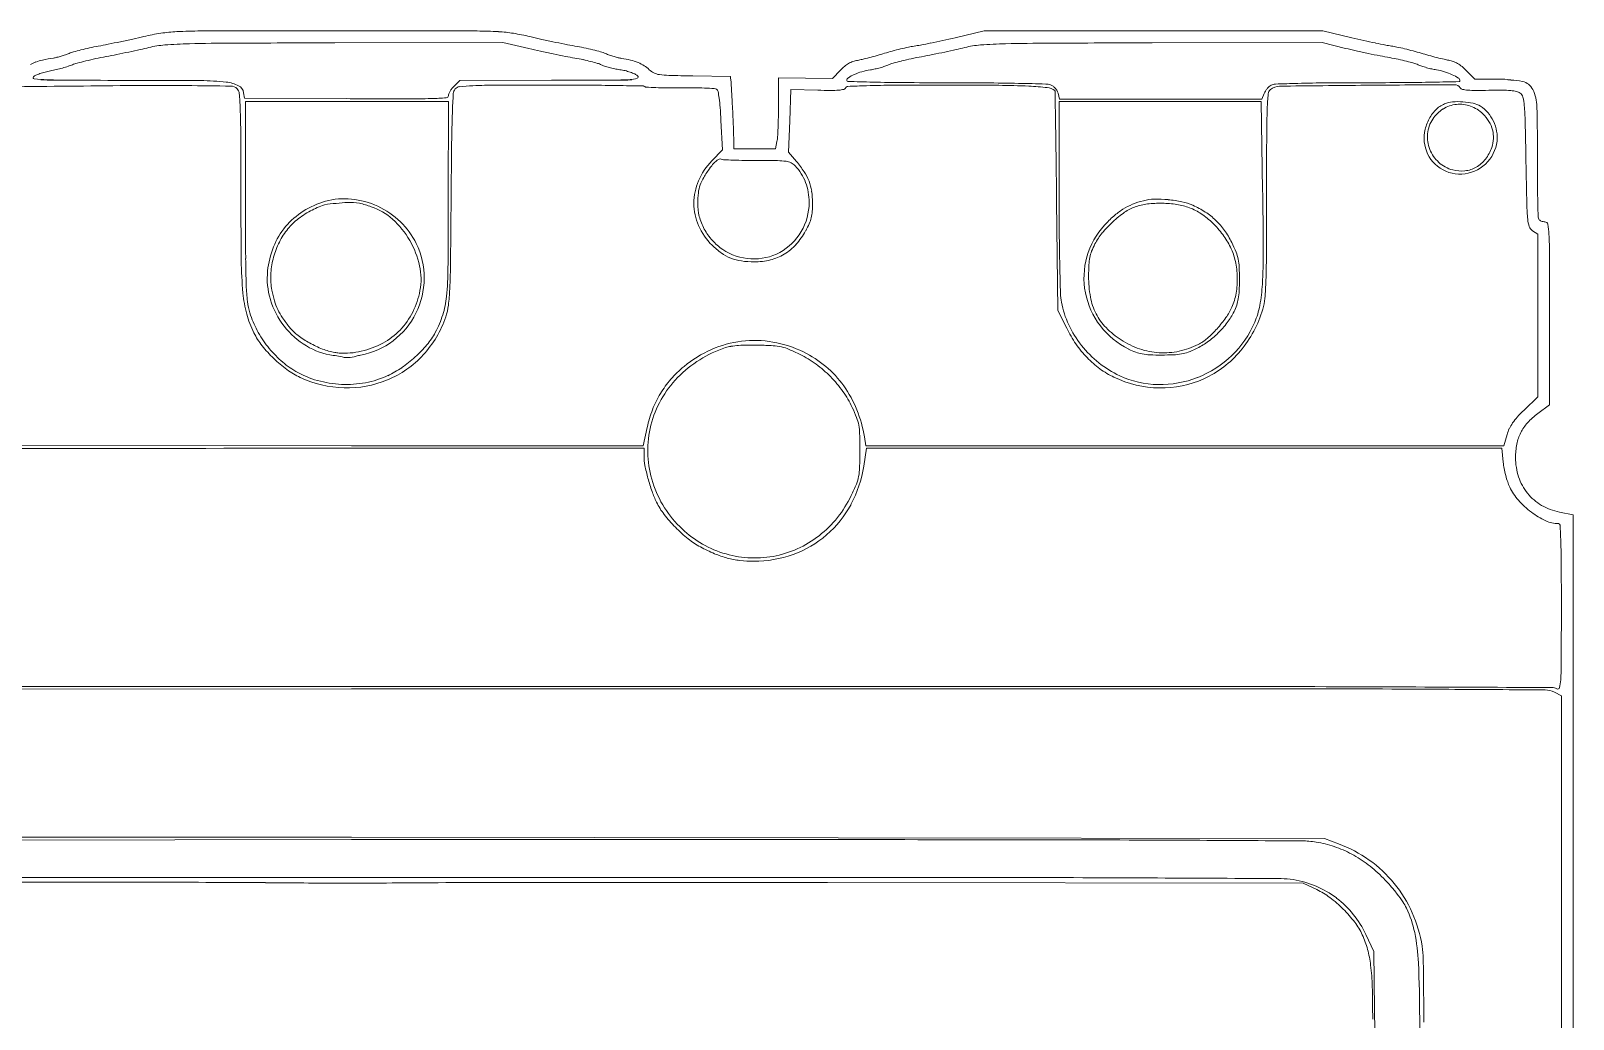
# Model space of a CAD drawing. Header units: millimetres. Extents: x 37984 to 70752, y 14140 to 37584.
# Drawn here: x 45284.1 to 45350.2, y 20662.9 to 20705.3 of the extents above; entities that cross this region are included whole.
import ezdxf

# ---------------------------------------------------------------- set-up
doc = ezdxf.new("R2010")
doc.units = ezdxf.units.MM
doc.set_wipeout_variables(frame=1)
doc.layers.add('000-PI-Oprema', color=30, linetype='Continuous', lineweight=5)

# ---------------------------------------------------------------- blocks, each defined once
blk = doc.blocks.new('C10F3TM')
at = {"layer": '000-PI-Oprema'}
for p, q in [((44785.771, 8800.296), (44781.683, 8800.296)), ((44789.077, 8800.295), (44785.771, 8800.296)), ((44812.864, 8800.296), (44811.616, 8800.002)), ((44820.117, 8800.296), (44812.864, 8800.296)), ((44827.369, 8800.296), (44820.117, 8800.296)), ((44828.618, 8800.001), (44827.369, 8800.296)), ((44785.04, 8799.78), (44792.246, 8799.79)), ((44792.246, 8799.79), (44793.362, 8799.533)), ((44820.066, 8799.78), (44827.34, 8799.79)), ((44827.34, 8799.79), (44828.351, 8799.545)), ((44836.358, 8791.733), (44836.585, 8791.582)), ((44836.585, 8791.582), (44836.585, 8788.098)), ((44836.585, 8788.098), (44836.585, 8784.613)), ((44837.09, 8784.274), (44837.09, 8788.193)), ((44836.587, 8783.899), (44837.09, 8784.274)), ((44838.1, 8779.558), (44837.51, 8779.674)), ((44838.1, 8719.722), (44838.1, 8779.558)), ((44837.297, 8771.953), (44837.595, 8771.799)), ((44837.595, 8771.799), (44837.595, 8756.245))]:
    blk.add_line(p, q, dxfattribs=at)
for centre, radius, start, end in [((44762.698, 8862.188), 63.731, 281.91424, 282.40858), ((44768.578, 8835.464), 36.368, 282.40865, 283.16105), ((44778.991, 8790.931), 9.366, 98.59116, 103.16115), ((44778.636, 8793.284), 6.987, 92.89832, 98.59121), ((44779.405, 8778.077), 22.213, 90.27453, 92.89833), ((44781.683, 8302.859), 497.437, 89.99999, 90.27455), ((44789.064, 8450.731), 349.565, 89.65995, 89.99777), ((44791.031, 8782.209), 18.081, 86.74589, 89.66003), ((44791.703, 8794.035), 6.235, 80.81399, 86.74598), ((44791.231, 8791.111), 9.197, 76.38107, 80.81407), ((44799.16, 8823.842), 24.48, 256.38118, 257.47437), ((44803.585, 8843.759), 44.883, 257.47443, 258.16886), ((44802.417, 8839.169), 40.233, 281.71509, 282.46497), ((44802.31, 8839.654), 40.729, 282.46492, 283.20793), ((44838.97, 8843.947), 45.149, 256.74483, 257.41061), ((44838.319, 8841.031), 42.16, 257.41058, 258.11142), ((44772.051, 8803.472), 4.447, 286.55709, 289.0198), ((44772.646, 8801.748), 2.623, 289.01972, 292.67649), ((44774.307, 8797.772), 1.686, 105.75911, 112.67651), ((44776.798, 8788.943), 10.859, 104.01233, 105.75913), ((44777.131, 8787.611), 12.233, 102.23625, 104.01238), ((44777.129, 8787.619), 12.224, 100.45926, 102.23631), ((44770.253, 8824.869), 25.655, 280.45923, 281.41698), ((44769.269, 8831.382), 32.74, 280.50847, 281.34316), ((44763.123, 8860.175), 61.674, 281.41692, 281.91425), ((44766.137, 8846.998), 48.667, 281.34321, 281.96337), ((44766.807, 8843.837), 45.436, 281.96339, 282.59021), ((44773.393, 8814.347), 15.22, 282.59021, 284.007), ((44778.056, 8795.656), 4.044, 94.25734, 104.00709), ((44779.357, 8778.183), 21.566, 91.43519, 94.25743), ((44780.979, 8713.409), 86.361, 90.20889, 91.43524), ((44787.955, 6799.852), 1999.93, 90.083513, 90.208876), ((44801.678, 8835.646), 37.058, 257.03109, 257.80664), ((44806.151, 8856.345), 58.234, 257.80668, 258.35946), ((44803.378, 8842.77), 43.872, 258.16886, 258.86626), ((44805.502, 8853.197), 55.02, 258.35942, 258.91748), ((44798.624, 8818.614), 19.253, 258.86625, 260.157), ((44793.454, 8788.815), 10.991, 78.12943, 80.15696), ((44793.337, 8788.259), 11.559, 76.17704, 78.1294), ((44793.651, 8789.536), 10.244, 74.23522, 76.17704), ((44795.939, 8797.641), 1.822, 67.26399, 74.23519), ((44797.791, 8802.06), 2.969, 247.26406, 250.78747), ((44798.274, 8803.446), 4.437, 250.7875, 253.39458), ((44803.956, 8814.471), 15.835, 284.59778, 285.84888), ((44804.528, 8812.455), 13.739, 285.8489, 287.24048), ((44811.468, 8790.09), 9.678, 105.22142, 107.24047), ((44812.376, 8786.754), 13.135, 103.61548, 105.22134), ((44812.117, 8787.824), 12.034, 101.99011, 103.61545), ((44810.353, 8796.128), 3.545, 97.95169, 101.99017), ((44809.139, 8804.821), 5.232, 277.95178, 280.98416), ((44803.285, 8834.983), 35.957, 280.98423, 281.71509), ((44804.097, 8832.019), 33.39, 280.50487, 281.33199), ((44801.004, 8847.455), 49.133, 281.33195, 281.95121), ((44801.698, 8844.175), 45.78, 281.95112, 282.57701), ((44808.376, 8814.243), 15.112, 282.57695, 284.00703), ((44813.012, 8795.659), 4.041, 94.22325, 104.00708), ((44814.326, 8777.871), 21.878, 91.42209, 94.22326), ((44815.961, 8712.01), 87.759, 90.20553, 91.42202), ((44822.984, 6753.348), 2046.434, 90.081702, 90.205461), ((44834.354, 8824.332), 25.504, 256.38514, 257.42563), ((44838.583, 8843.293), 44.93, 257.42572, 258.10662), ((44838.293, 8841.916), 43.523, 258.10661, 258.79164), ((44837.462, 8836.964), 38.005, 258.1114, 258.78199), ((44833.379, 8817.116), 18.24, 258.79162, 260.10345), ((44830.974, 8804.249), 4.652, 258.78197, 261.9312), ((44829.862, 8796.405), 3.27, 77.8496, 81.93115), ((44827.636, 8786.066), 13.846, 76.45228, 77.84959), ((44827.269, 8784.542), 15.414, 75.06551, 76.45228), ((44827.942, 8787.066), 12.802, 73.47151, 75.06545), ((44836.587, 8816.198), 17.586, 253.4714, 254.61455), ((44836.93, 8817.446), 18.881, 254.61458, 255.69838), ((44772.623, 8797.918), 1.114, 110.59246, 123.25179), ((44772.896, 8797.191), 1.89, 101.54495, 110.59253), ((44774.944, 8787.168), 12.12, 99.25295, 101.54494), ((44773.441, 8795.447), 3.188, 100.47345, 104.75226), ((44771.899, 8803.787), 5.293, 280.47351, 283.21372), ((44772.712, 8800.866), 1.758, 279.25293, 284.07492), ((44771.423, 8805.818), 7.379, 283.2137, 285.34985), ((44772.1, 8803.309), 4.277, 284.07492, 286.5571), ((44771.577, 8805.253), 6.794, 285.34981, 287.51393), ((44772.985, 8800.792), 2.115, 287.51387, 292.67649), ((44774.451, 8797.285), 1.686, 105.2792, 112.6765), ((44777.63, 8785.648), 13.749, 103.70215, 105.27914), ((44778.003, 8784.115), 15.327, 102.05918, 103.70217), ((44778.26, 8782.916), 16.553, 100.50838, 102.05924), ((44798.757, 8818.761), 19.93, 258.91738, 260.10798), ((44793.692, 8789.716), 9.553, 77.9839, 80.10791), ((44793.882, 8790.608), 8.642, 75.69393, 77.98385), ((44794.108, 8791.493), 7.728, 73.49862, 75.69389), ((44796.045, 8798.031), 0.909, 62.88806, 73.49853), ((44796.89, 8799.683), 0.947, 242.88808, 252.03153), ((44797.755, 8802.348), 3.748, 252.03157, 255.31966), ((44797.868, 8802.782), 4.197, 255.31972, 258.55718), ((44798.191, 8803.167), 4.146, 253.39464, 256.03494), ((44797.725, 8802.075), 3.476, 258.55722, 262.28639), ((44797.54, 8800.551), 1.45, 256.03504, 261.81496), ((44796.968, 8796.482), 2.169, 76.37063, 82.28637), ((44796.783, 8795.288), 3.867, 76.08088, 81.81499), ((44796.899, 8796.198), 2.461, 70.98955, 76.37069), ((44797.154, 8796.786), 2.324, 67.68458, 76.08084), ((44797.354, 8797.272), 1.799, 58.08944, 67.68454), ((44797.677, 8797.79), 1.188, 44.99996, 58.08948), ((44808.097, 8797.295), 1.914, 129.52231, 136.67669), ((44807.696, 8797.781), 1.284, 119.87161, 129.5223), ((44807.624, 8797.905), 1.14, 109.57815, 119.87163), ((44807.631, 8797.887), 1.16, 99.41829, 109.57819), ((44806.942, 8802.038), 3.048, 279.41837, 283.34229), ((44808.454, 8795.624), 3.036, 98.73157, 105.77834), ((44804.378, 8812.848), 14.158, 283.34235, 284.5978), ((44807.552, 8801.495), 2.905, 278.73155, 282.70037), ((44807.191, 8803.095), 4.545, 282.70043, 285.53848), ((44807.259, 8802.851), 4.292, 285.53853, 288.40935), ((44808.106, 8800.306), 1.609, 288.40937, 294.38031), ((44809.308, 8797.653), 1.303, 105.50018, 114.38024), ((44812.409, 8786.471), 12.907, 103.85212, 105.50015), ((44812.715, 8785.233), 14.183, 102.09363, 103.85211), ((44813.145, 8783.224), 16.237, 100.50481, 102.09371), ((44828.487, 8789.075), 10.224, 78.03607, 80.10347), ((44828.517, 8789.215), 10.081, 75.94663, 78.03604), ((44828.795, 8790.329), 8.932, 73.89369, 75.94665), ((44830.899, 8797.615), 1.349, 65.60017, 73.89367), ((44832.138, 8800.346), 1.651, 245.60017, 251.51614), ((44832.978, 8802.859), 4.299, 251.51613, 254.41079), ((44833.041, 8803.085), 4.535, 254.41075, 257.27402), ((44832.67, 8801.441), 2.849, 257.27407, 261.33041), ((44831.883, 8796.282), 2.369, 72.83298, 81.3304), ((44836.418, 8815.437), 16.808, 255.69842, 256.77558), ((44833.275, 8802.06), 3.065, 256.77564, 260.57263), ((44832.613, 8798.076), 0.973, 69.08871, 80.57262), ((44832.487, 8797.745), 1.327, 59.9903, 69.08867), ((44832.367, 8797.537), 1.567, 51.63417, 59.99037), ((44832.016, 8797.095), 2.131, 45.00005, 51.63419), ((44834.746, 8797), 1.803, 1.34072, 25.73139), ((44755.318, 8795.141), 81.253, 359.76539, 1.34077), ((44927.875, 8794.434), 91.305, 179.76543, 180.36543), ((44887, 8794.174), 50.43, 180.36545, 181.3012), ((44978.917, 8796.261), 142.371, 181.30117, 181.5881), ((44836.787, 8792.321), 0.186, 181.58803, 211.71744), ((44836.751, 8792.299), 0.144, 211.7175, 235.36105), ((44836.876, 8792.479), 0.363, 235.36113, 247.19707), ((44836.901, 8792.539), 0.428, 247.19697, 258.22933), ((44836.894, 8792.505), 0.393, 258.22941, 269.99997), ((44836.894, 8791.989), 0.123, 10.11161, 90.00003), ((44833.653, 8791.411), 3.414, 2.86479, 10.11167), ((44818.804, 8790.668), 18.283, 0.17002, 2.86486), ((43984.934, 8788.193), 852.156, 359.999994, 0.170048), ((44838.393, 8782.447), 3.47, 233.09169, 244.97974), ((44837.98, 8782.064), 2.436, 239.61488, 258.86987), ((44837.475, 8780.478), 1.298, 244.9797, 269.74441), ((44837.469, 8779.11), 0.0702, 3.12373, 89.74436), ((44802.566, 8777.205), 35.025, 2.0143, 3.12376), ((44802.894, 8777.217), 34.697, 0.33168, 2.01432), ((44521.733, 8775.589), 315.863, 0.00003, 0.33166), ((44058.823, 8775.589), 778.772, 359.827659, 0.000004), ((44823.282, 8773.29), 14.31, 356.79099, 359.82772), ((44837.189, 8771.709), 0.448, 61.84499, 89.75161), ((44837.438, 8772.175), 0.0806, 241.84503, 344.99972), ((44835.921, 8772.581), 1.651, 344.99969, 356.79106), ((44836.89, 8771.166), 0.886, 62.65558, 89.52159)]:
    blk.add_arc(centre, radius, start, end, dxfattribs=at)
at = {"ltscale": 0.25}
blk.add_wipeout([(44735.199, 8798.188), (44835.975, 8798.188), (44835.975, 8641.371), (44735.199, 8641.371)], dxfattribs=at).dxf.layer = '000-PI-Oprema'
at = {"layer": '000-PI-Oprema'}
for p, q in [((44806.704, 8798.608), (44806.368, 8798.251)), ((44833.894, 8798.231), (44833.523, 8798.602)), ((44790.404, 8798.174), (44790.156, 8797.926)), ((44794.324, 8798.177), (44790.404, 8798.174)), ((44802.004, 8798.337), (44800.381, 8798.363)), ((44802.068, 8797.28), (44802.004, 8798.337)), ((44805.21, 8798.268), (44804.052, 8798.286)), ((44804.052, 8798.286), (44804.052, 8797.08)), ((44806.368, 8798.251), (44805.21, 8798.268)), ((44834.923, 8798.226), (44833.894, 8798.231)), ((44781.169, 8797.416), (44781.136, 8797.645)), ((44785.538, 8797.39), (44781.169, 8797.416)), ((44781.219, 8793.03), (44781.219, 8797.265)), ((44781.219, 8797.265), (44785.564, 8797.265)), ((44785.564, 8797.265), (44789.908, 8797.265)), ((44789.908, 8797.265), (44789.907, 8793.097)), ((44804.536, 8796.437), (44804.585, 8797.781)), ((44804.585, 8797.781), (44805.732, 8797.75)), ((44816.097, 8797.366), (44816.033, 8797.622)), ((44816.075, 8793.237), (44816.075, 8797.265)), ((44816.075, 8797.265), (44820.403, 8797.265)), ((44820.433, 8797.366), (44816.097, 8797.366)), ((44820.403, 8797.265), (44824.731, 8797.265)), ((44824.769, 8797.366), (44820.433, 8797.366)), ((44824.731, 8797.265), (44824.796, 8793.451)), ((44824.863, 8797.612), (44824.769, 8797.366)), ((44801.59, 8796.45), (44801.651, 8795.193)), ((44804.486, 8795.092), (44804.536, 8796.437)), ((44802.133, 8795.244), (44802.133, 8795.733)), ((44803.989, 8795.56), (44803.926, 8795.244)), ((44801.651, 8795.193), (44801.199, 8794.726)), ((44803.03, 8795.244), (44802.133, 8795.244)), ((44803.926, 8795.244), (44803.03, 8795.244)), ((44804.819, 8794.703), (44804.486, 8795.092)), ((44815.969, 8793.016), (44816.025, 8788.312)), ((44816.025, 8788.312), (44816.401, 8787.551)), ((44836.585, 8784.613), (44835.996, 8784.043)), ((44798.428, 8783.299), (44798.259, 8782.514)), ((44807.8, 8782.514), (44807.736, 8782.893)), ((44835.267, 8782.994), (44835.126, 8782.514)), ((44785.766, 8782.514), (44760.743, 8782.539)), ((44792.012, 8782.514), (44785.766, 8782.514)), ((44785.778, 8782.413), (44792.036, 8782.413)), ((44798.259, 8782.514), (44792.012, 8782.514)), ((44792.036, 8782.413), (44798.294, 8782.413)), ((44798.294, 8782.413), (44798.294, 8782.08)), ((44807.706, 8781.638), (44807.827, 8782.414)), ((44821.463, 8782.514), (44807.8, 8782.514)), ((44807.827, 8782.414), (44821.434, 8782.412)), ((44821.434, 8782.412), (44835.041, 8782.41)), ((44835.126, 8782.514), (44821.463, 8782.514)), ((44835.041, 8782.41), (44835.104, 8781.808)), ((44785.766, 8772.208), (44759.73, 8772.208)), ((44811.485, 8772.208), (44785.766, 8772.208)), ((44759.952, 8772.078), (44785.766, 8772.107)), ((44785.766, 8772.107), (44811.382, 8772.107)), ((44785.766, 8765.744), (44764.549, 8765.742)), ((44764.902, 8765.608), (44785.766, 8765.641)), ((44806.604, 8765.718), (44785.766, 8765.744)), ((44785.766, 8765.641), (44806.098, 8765.641)), ((44827.442, 8765.692), (44806.604, 8765.718)), ((44828.044, 8765.465), (44827.442, 8765.692)), ((44785.766, 8764.025), (44765.104, 8764.024)), ((44805.644, 8764.024), (44785.766, 8764.025)), ((44806.149, 8763.799), (44826.532, 8763.772)), ((44826.532, 8763.772), (44827.115, 8763.499)), ((44829.563, 8760.842), (44829.22, 8761.574)), ((44829.596, 8758.344), (44829.563, 8760.842)), ((44829.629, 8755.845), (44829.596, 8758.344))]:
    blk.add_line(p, q, dxfattribs=at)
for centre, radius, start, end in [((44799.02, 8799.134), 0.712, 224.99999, 244.41132), ((44789.967, 7296.85), 1501.164, 90.538764, 90.731278), ((44772.169, 8798.288), 0.0516, 135.00001, 264.35145), ((44772.357, 8798.1), 0.317, 114.17168, 135.00006), ((44773.052, 8807.217), 9.024, 264.35138, 267.90274), ((44773.206, 8796.209), 2.39, 109.47338, 114.17166), ((44773.341, 8795.826), 2.796, 104.75215, 109.47335), ((44773.881, 8829.836), 31.658, 267.90273, 269.80422), ((44776.252, 9523.997), 725.823, 269.804242, 269.999964), ((44777.423, 8630.826), 167.129, 89.57141, 90.53879), ((44776.252, 8378.404), 419.769, 89.58423, 89.99997), ((44777.075, 8584.256), 213.7, 89.05641, 89.57138), ((44779.218, 8787.235), 10.929, 83.81504, 89.58419), ((44780.229, 8796.564), 1.544, 63.48563, 83.81501), ((44780.588, 8797.548), 0.378, 44.99995, 89.05641), ((44780.74, 8797.588), 0.4, 8.08023, 63.48562), ((44791.034, 8797.047), 1.242, 135.00005, 141.58313), ((44790.412, 8797.627), 0.278, 95.78909, 140.28901), ((44791.349, 8788.381), 9.571, 92.33165, 95.78907), ((44792.079, 8770.449), 27.519, 90.22848, 92.33163), ((44794.298, 8214.025), 583.947, 89.99997, 90.228465), ((44794.298, 8555.818), 242.154, 89.63945, 89.99995), ((44793.477, 9786.116), 987.94, 270.049104, 270.197844), ((44795.026, 8671.514), 126.456, 89.0531, 89.63935), ((44796.831, 8814.779), 16.596, 270.19785, 272.9839), ((44784.413, 8029.395), 768.662, 88.967588, 89.053073), ((44797.636, 8799.326), 1.122, 272.9839, 288.71936), ((44797.001, 8796.496), 2.146, 65.44627, 70.98959), ((44797.665, 8797.949), 0.548, 50.16181, 65.44625), ((44797.977, 8798.322), 0.0622, 288.71927, 50.16176), ((44798.261, 8797.839), 0.093, 44.9999, 88.96759), ((44798.391, 8797.969), 0.0905, 225.00002, 267.56874), ((44799.068, 8799.233), 0.822, 244.41136, 261.84302), ((44799.451, 8801.904), 3.52, 261.84306, 268.48316), ((44801.964, 8896.797), 98.447, 268.4831, 269.07875), ((44807.029, 8797.807), 0.109, 92.57503, 159.09667), ((44807.123, 8798.171), 0.14, 122.6409, 179.99995), ((44807.028, 8798.171), 0.0459, 180, 268.4675), ((44809.474, 8743.441), 54.529, 91.73113, 92.57498), ((44815.15, 9101.774), 303.757, 268.46756, 268.66901), ((44808.08, 8796.677), 1.914, 114.13386, 122.6409), ((44808.286, 8796.217), 2.419, 105.77835, 114.13387), ((44809.255, 8750.705), 47.262, 90.29419, 91.73114), ((44809.955, 8878.156), 80.079, 268.66907, 269.61559), ((44811.106, 8390.182), 407.79, 89.99997, 90.29424), ((44811.219, 9066.661), 268.589, 269.61565, 269.99999), ((44811.107, 8482.374), 315.597, 89.5664, 90.00002), ((44811.219, 8577.606), 220.467, 89.55493, 90), ((44812.147, 8697.017), 101.052, 88.75739, 89.55494), ((44813.263, 8767.346), 30.617, 87.16329, 89.56641), ((44810.006, 8598.309), 199.784, 88.42331, 88.75745), ((44814.129, 8784.825), 13.118, 83.68887, 87.16325), ((44815.485, 8797.379), 0.638, 69.1832, 88.4234), ((44815.551, 8797.551), 0.454, 54.08635, 69.18323), ((44815.451, 8797.413), 0.624, 42.19905, 54.08642), ((44825.664, 8797.255), 0.879, 132.21041, 140.26357), ((44825.354, 8797.597), 0.418, 118.15503, 132.21037), ((44825.527, 8797.308), 0.616, 90.72074, 129.71018), ((44825.359, 8797.588), 0.428, 92.03045, 118.15496), ((44828.908, 8697.485), 100.594, 91.48038, 92.03042), ((44836.253, 7944.691), 853.301, 90.470728, 90.720767), ((44828.066, 8730.052), 68.016, 90.41861, 91.48041), ((44829.304, 8560.675), 237.398, 89.99997, 90.41869), ((44838.759, 7639.931), 1158.072, 90.284261, 90.470816), ((44829.304, 8999.223), 201.15, 270.00005, 270.43115), ((44830.054, 8899.589), 101.514, 270.43115, 271.15032), ((44817.833, 9508.226), 710.273, 271.15023, 271.241215), ((44831.811, 8796.047), 2.615, 64.94281, 72.83299), ((44831.896, 8796.23), 2.413, 57.69914, 64.94281), ((44833.015, 8797.695), 0.293, 31.71748, 90.28432), ((44833.111, 8798.152), 0.14, 0.00003, 57.69906), ((44833.218, 8798.152), 0.0324, 271.24119, 0.00004), ((44834.895, 8792.937), 5.289, 78.70051, 89.69377), ((44835.809, 8797.512), 0.623, 25.73133, 78.70055), ((44780.623, 8797.584), 0.329, 4.98181, 45.00004), ((44768.078, 8796.49), 12.921, 2.14171, 4.98183), ((44789.985, 9535.413), 738.037, 269.654766, 269.85278), ((44788.175, 8831.094), 33.715, 269.85285, 271.71561), ((44788.715, 8813.072), 15.685, 271.7156, 274.03669), ((44789.813, 8797.521), 0.0952, 274.03663, 0.00003), ((44790.096, 8797.521), 0.188, 155.82598, 180), ((44790.79, 8797.209), 0.949, 148.53282, 155.82594), ((44790.966, 8797.101), 1.156, 141.58305, 148.53296), ((44826.429, 8795.451), 36.373, 176.60121, 177.90434), ((44790.46, 8797.587), 0.341, 140.28904, 176.6012), ((44800.094, 8838.084), 40.241, 267.5686, 268.15279), ((44799.365, 8815.486), 17.632, 268.15275, 269.71277), ((44799.436, 8829.694), 31.84, 269.71273, 270.71494), ((44800.149, 8772.611), 25.248, 89.4414, 90.71496), ((44800.247, 8782.696), 15.162, 87.57546, 89.44142), ((44799.905, 8774.617), 23.248, 86.55327, 87.57542), ((44801.29, 8797.622), 0.201, 56.49769, 86.55322), ((44801.323, 8797.671), 0.143, 11.72668, 56.49771), ((44797.081, 8796.79), 4.475, 8.00668, 11.72669), ((44795.412, 8796.556), 6.16, 4.23791, 8.00672), ((44757.772, 8794.57), 44.379, 2.93151, 3.50126), ((44806.417, 8822.961), 25.22, 268.44512, 269.70928), ((44806.309, 8801.843), 4.102, 269.70927, 274.55004), ((44806.481, 8799.686), 1.937, 274.55007, 281.14711), ((44806.837, 8797.88), 0.0974, 281.1471, 339.0967), ((44815.499, 8797.212), 0.655, 52.96966, 83.68879), ((44815.881, 8797.717), 0.0214, 0.92513, 52.9697), ((29861.664, 8556.222), 14956.188, 0.9199162, 0.9251875), ((44815.459, 8797.42), 0.614, 30.21551, 42.1991), ((44815.632, 8797.521), 0.413, 14.08932, 30.21548), ((44825.419, 8797.401), 0.595, 148.18584, 159.18322), ((44825.697, 8797.228), 0.922, 140.26363, 148.18585), ((44837.086, 8796.512), 12.101, 174.87538, 177.87659), ((44825.312, 8797.567), 0.28, 129.71017, 174.87542), ((44833.028, 8796.125), 1.13, 94.8643, 112.60468), ((44833.184, 8794.302), 2.959, 86.21946, 94.86427), ((44833.38, 8797.921), 0.136, 211.7175, 258.63131), ((44833.748, 8799.751), 2.003, 258.6313, 265.22698), ((44833.185, 8794.322), 2.939, 77.57383, 86.21956), ((44833.93, 8801.934), 4.194, 265.22696, 270.03681), ((44833.918, 8821.766), 24.025, 270.03673, 271.35864), ((44835.033, 8774.718), 23.035, 89.93543, 91.35863), ((44835.055, 8793.507), 4.247, 84.95792, 89.93545), ((44835.262, 8795.857), 1.888, 77.32705, 84.95786), ((44835.585, 8797.293), 0.415, 53.8556, 77.32703), ((44835.647, 8797.379), 0.31, 13.98826, 53.85555), ((44833.731, 8796.901), 2.285, 4.84824, 13.98825), ((44747.796, 8795.732), 33.218, 0.2489, 2.14168), ((44841.6, 8794.896), 51.554, 177.90433, 179.32822), ((44779.433, 8795.372), 22.183, 2.78537, 4.23791), ((44754.096, 8794.381), 48.059, 2.39477, 2.93151), ((44783.533, 8796.988), 20.519, 357.62239, 358.90558), ((44778.687, 8797.08), 25.365, 358.90548, 0.00005), ((44857.966, 8795.737), 32.995, 177.87651, 179.79633), ((44833.451, 8795.71), 1.724, 136.42029, 154.02717), ((44833.279, 8795.734), 1.427, 121.79811, 146.76622), ((44833.037, 8796.104), 1.152, 112.60471, 136.42035), ((44833.246, 8795.787), 1.364, 95.97029, 121.79819), ((44833.245, 8795.791), 1.36, 70.10349, 95.97031), ((44833.226, 8795.738), 1.416, 44.99997, 70.10351), ((44833.596, 8796.19), 1.027, 58.62798, 77.5739), ((44833.47, 8795.983), 1.269, 39.98418, 58.62801), ((44832.893, 8795.405), 1.887, 32.04803, 45.00003), ((44833.105, 8795.676), 1.746, 25.30741, 39.98414), ((44825.019, 8796.162), 11.028, 1.33335, 4.84829), ((44759.284, 8794.598), 42.867, 1.86146, 2.39476), ((44794.207, 8795.733), 7.926, 0.00002, 1.8614), ((44784.522, 8796.947), 19.529, 356.48383, 357.6224), ((44246.408, 8787.197), 569.59, 0.76689, 0.91999), ((44833.326, 8795.689), 1.609, 170.94694, 189.82707), ((44833.576, 8795.649), 1.863, 154.02711, 170.94692), ((44833.257, 8795.748), 1.4, 146.76613, 174.40107), ((44833.396, 8795.72), 1.294, 14.86429, 32.04802), ((44833.491, 8795.745), 1.195, 356.89111, 14.8643), ((44833.067, 8795.658), 1.788, 10.80248, 25.30734), ((44833.428, 8795.727), 1.42, 353.56906, 10.80247), ((44504.374, 8788.699), 331.76, 1.03363, 1.3334), ((44161.747, 8793.186), 619.272, 0.02385, 0.248908), ((45309.572, 8789.409), 519.558, 179.32828, 179.58932), ((44802.611, 8795.835), 1.405, 348.69001, 356.48381), ((45549.065, 8793.28), 724.099, 179.796276, 180.00002), ((44833.217, 8795.67), 1.499, 189.82713, 231.90289), ((44833.297, 8795.744), 1.441, 174.40098, 201.45007), ((44832.94, 8795.872), 1.766, 322.6602, 341.02785), ((44833.273, 8795.745), 1.576, 312.86044, 353.5691), ((44833.275, 8795.757), 1.412, 341.0279, 356.8911), ((44803.261, 8792.728), 2.872, 135.91352, 156.56869), ((44803.634, 8792.581), 3.115, 139.4054, 143.84642), ((44801.995, 8793.986), 0.956, 128.69705, 139.4054), ((44801.681, 8794.377), 0.454, 112.77108, 128.697), ((44801.55, 8794.689), 0.116, 69.00641, 112.7711), ((44801.721, 8795.133), 0.36, 249.0064, 267.09985), ((44803.317, 8826.645), 31.912, 267.09982, 267.83572), ((44802.941, 8816.693), 21.952, 267.83566, 269.10716), ((44803.147, 8829.928), 35.189, 269.10713, 270.00003), ((44803.147, 8727.016), 67.723, 89.26706, 89.99998), ((44803.977, 8791.866), 2.867, 81.99793, 89.26702), ((44804.277, 8794.002), 0.71, 63.80926, 81.99791), ((44804.322, 8794.094), 0.608, 43.37735, 63.80927), ((44801.318, 8791.716), 4.602, 33.56644, 40.46323), ((43693.672, 8779.798), 1122.375, 0.674773, 0.766904), ((44833.321, 8795.753), 1.466, 201.45007, 228.22746), ((44833.324, 8795.757), 1.472, 228.22747, 254.92935), ((44833.285, 8795.608), 1.332, 299.96081, 322.66022), ((45245.258, 8802.066), 409.245, 181.03371, 181.29063), ((44802.286, 8793.139), 1.682, 148.68191, 160.78823), ((44805.779, 8791.014), 5.771, 143.84642, 148.68192), ((44803.12, 8792.957), 2.263, 32.51622, 43.37732), ((44803.285, 8793.063), 2.066, 20.88827, 32.5162), ((44803.38, 8793.085), 2.126, 21.28029, 33.56647), ((44833.251, 8795.714), 1.555, 231.90294, 272.84492), ((44833.31, 8795.704), 1.416, 254.92927, 276.3503), ((44833.248, 8795.771), 1.612, 272.84493, 312.86049), ((44833.329, 8795.532), 1.244, 276.35022, 299.96088), ((45066.106, 8793.562), 285.087, 180.02382, 180.62359), ((44802.839, 8792.911), 2.411, 156.56868, 180.11562), ((44805.058, 8792.851), 4.466, 173.49376, 179.28582), ((44802.169, 8793.18), 1.558, 160.78826, 173.49374), ((44803.198, 8793.029), 2.16, 9.53514, 20.88828), ((44802.64, 8792.936), 2.726, 360, 9.53515), ((44803.522, 8793.14), 1.975, 8.44382, 21.28022), ((44801.981, 8792.912), 3.532, 0.13858, 8.44375), ((44600.779, 8789.671), 224.049, 0.29816, 0.96646), ((44307.878, 8793.279), 517.088, 359.73167, 0.00004), ((45359.324, 8793.03), 578.104, 179.999975, 180.246576), ((44785.653, 8789.439), 3.691, 105.81132, 122.07043), ((44785.637, 8789.547), 3.447, 107.50344, 118.35517), ((44785.006, 8791.549), 1.348, 85.625, 107.50349), ((44785.457, 8790.13), 2.973, 84.17834, 105.81131), ((44785.684, 8789.54), 3.402, 83.01385, 99.73352), ((44785.403, 8789.599), 3.506, 65.06358, 84.17838), ((44783.564, 8783.833), 9.431, 71.18425, 74.41506), ((44785.759, 8790.273), 2.627, 47.89339, 71.18428), ((44785.364, 8789.516), 3.598, 46.21279, 65.06356), ((44451.977, 8793.194), 337.93, 359.48231, 359.98353), ((44062.914, 8798.345), 727.131, 359.374796, 359.589311), ((44802.807, 8792.911), 2.379, 180.11568, 203.84403), ((44802.709, 8792.88), 2.117, 179.28583, 194.59514), ((44802.911, 8792.936), 2.455, 329.56834, 359.99998), ((44800.676, 8792.908), 4.838, 355.83965, 0.13862), ((44994.781, 8793.237), 178.706, 180.00002, 180.51568), ((44820.456, 8790.036), 3.09, 122.23732, 131.327), ((44820.289, 8790.3), 2.778, 112.59146, 122.23735), ((44819.972, 8790.957), 1.906, 109.49867, 124.86296), ((44820.494, 8789.808), 3.311, 104.13597, 112.59151), ((44820.16, 8790.427), 2.468, 96.95115, 109.49875), ((44820.205, 8790.957), 2.126, 91.33635, 104.13597), ((44820.42, 8788.294), 4.616, 89.099, 96.95118), ((44820.274, 8787.997), 5.087, 84.66618, 91.33627), ((44820.419, 8788.239), 4.671, 81.2791, 89.099), ((44820.269, 8787.946), 5.137, 78.00637, 84.66616), ((44820.718, 8790.188), 2.699, 69.48681, 81.27909), ((44820.844, 8790.651), 2.372, 66.13795, 78.00635), ((44820.818, 8790.456), 2.413, 55.97561, 69.48678), ((44820.246, 8789.299), 3.851, 57.08095, 66.1379), ((44844.843, 8793.045), 8.728, 181.2907, 185.37935), ((44785.387, 8789.863), 3.191, 122.07049, 140.20539), ((44785.066, 8790.16), 2.617, 128.84484, 142.6659), ((44785.796, 8789.253), 3.781, 118.35515, 128.84486), ((44784.986, 8789.418), 3.779, 30.15872, 47.89341), ((44785.579, 8789.74), 3.287, 26.04248, 46.21267), ((44802.993, 8792.954), 2.41, 194.59509, 208.48626), ((44801.741, 8793.643), 3.971, 331.13243, 336.07262), ((44803.97, 8792.654), 1.532, 336.0726, 346.13163), ((44803.882, 8792.675), 1.622, 346.1316, 355.83972), ((44820.496, 8789.703), 3.356, 137.5745, 164.23229), ((44821.696, 8788.528), 4.885, 132.69922, 140.45388), ((44821.782, 8788.528), 5.098, 131.32704, 137.5744), ((44821.566, 8788.669), 4.694, 124.86297, 132.69913), ((44820.145, 8789.459), 3.616, 45.99824, 55.97561), ((44820.682, 8789.972), 3.049, 46.28908, 57.08089), ((44819.954, 8789.261), 3.891, 36.35963, 45.9982), ((44820.698, 8789.989), 3.025, 35.45176, 46.28908), ((44837.535, 8792.357), 1.388, 185.37933, 198.80029), ((44785.414, 8789.841), 3.226, 140.20538, 158.22982), ((44785.585, 8789.764), 3.27, 142.66585, 154.60442), ((44784.981, 8789.415), 3.785, 12.43864, 30.15875), ((44803.148, 8793.062), 2.752, 203.8441, 225.12244), ((44803.072, 8792.997), 2.501, 208.48625, 222.11367), ((44803.066, 8792.992), 2.493, 222.11367, 235.7726), ((44802.974, 8792.899), 2.382, 298.44417, 329.56836), ((44802.443, 8793.255), 3.168, 318.15646, 331.13244), ((44923.119, 8792.592), 107.041, 180.5157, 181.27268), ((44820.045, 8789.891), 2.745, 140.45391, 152.39522), ((44820.215, 8789.454), 3.567, 26.07042, 36.35955), ((44820.123, 8789.58), 3.731, 26.1905, 35.45179), ((44836.549, 8792.021), 0.346, 198.80028, 236.44714), ((44785.988, 8789.611), 3.844, 158.22982, 174.03303), ((44785.76, 8789.681), 3.464, 154.60442, 166.03872), ((44785.506, 8789.705), 3.369, 359.72751, 26.04248), ((44803.381, 8793.296), 3.082, 225.1225, 234.78006), ((44802.731, 8792.376), 1.956, 234.78006, 248.35655), ((44802.993, 8792.884), 2.362, 235.77263, 267.0174), ((44802.992, 8792.865), 2.344, 267.01743, 298.44417), ((44803.19, 8792.565), 2.149, 283.84676, 301.12643), ((44803.162, 8792.612), 2.204, 301.12637, 318.1565), ((44818.883, 8790.29), 1.521, 158.26743, 168.81889), ((44820.564, 8789.62), 3.33, 152.39518, 158.2674), ((44821.038, 8789.856), 2.651, 12.25737, 26.07045), ((44817.137, 8788.111), 7.059, 22.4959, 26.19047), ((44822.109, 8790.171), 1.677, 11.74825, 22.49593), ((44803.378, 8790.726), 21.447, 356.5592, 0.29822), ((44780.872, 8791.064), 44.089, 358.10196, 359.73165), ((44798.477, 8790.649), 17.442, 180.62353, 185.22422), ((44815.353, 8790.689), 34.129, 180.24654, 182.18607), ((44785.268, 8789.687), 3.119, 174.03313, 196.95106), ((44785.685, 8789.699), 3.387, 166.03877, 177.60384), ((44786.094, 8789.66), 2.645, 349.26162, 12.43864), ((44775.96, 8790.267), 13.934, 354.41961, 359.48236), ((44755.655, 8790.786), 34.35, 357.40309, 359.37471), ((44802.769, 8792.471), 2.059, 248.35649, 261.53555), ((44803.014, 8794.114), 3.719, 261.53552, 269.99998), ((44803.014, 8793.282), 2.887, 269.99996, 283.84683), ((44947.969, 8793.144), 131.897, 181.2727, 181.78102), ((44820.469, 8789.711), 3.328, 164.23234, 191.05788), ((44828.182, 8789.755), 10.841, 177.28329, 179.83904), ((44819.505, 8790.167), 2.155, 168.81889, 177.28336), ((44820.076, 8789.647), 3.636, 1.35771, 12.25746), ((44821.779, 8790.102), 2.014, 2.23321, 11.74823), ((44810.971, 8789.68), 12.83, 359.81109, 2.23324), ((44790.76, 8789.75), 9.518, 182.18605, 186.37184), ((44785.239, 8789.718), 2.94, 177.60384, 190.46218), ((44785.487, 8789.705), 3.387, 333.51913, 359.72757), ((44822.395, 8789.771), 5.054, 179.83906, 190.04768), ((44820.132, 8789.649), 3.579, 350.37953, 1.3577), ((44812.051, 8789.677), 11.751, 357.43052, 359.81119), ((44817.358, 8789.885), 7.442, 349.48613, 356.55922), ((44809.957, 8790.1), 14.989, 355.14908, 358.10195), ((44786.428, 8789.547), 5.343, 185.22428, 195.04244), ((44783.894, 8788.983), 2.609, 186.37186, 197.33632), ((44785.654, 8789.804), 3.523, 196.95115, 217.87181), ((44786.888, 8790.022), 4.617, 190.46218, 196.28882), ((44784.818, 8789.417), 2.46, 196.28887, 205.622), ((44785.163, 8789.837), 3.593, 333.63422, 349.26156), ((44785.969, 8789.289), 3.877, 342.55449, 354.41969), ((44781.288, 8789.623), 8.69, 352.80672, 357.40306), ((44818.626, 8789.122), 2.491, 181.78108, 190.57144), ((44820.11, 8789.399), 4.001, 190.57147, 205.09618), ((44820.525, 8789.722), 3.385, 191.05783, 217.61953), ((44819.945, 8789.337), 2.566, 190.04775, 207.00175), ((44821.267, 8789.456), 2.428, 335.69594, 350.37952), ((44822.013, 8789.108), 1.765, 341.32361, 350.47118), ((44821.02, 8789.274), 2.772, 350.47122, 357.43052), ((44822.568, 8789.03), 2.332, 343.47436, 355.14915), ((44785.292, 8789.242), 4.167, 195.04244, 206.87312), ((44785.462, 8789.473), 4.252, 197.33641, 208.24141), ((44785.039, 8789.523), 2.705, 205.622, 214.44142), ((44788.177, 8791.676), 6.51, 214.44145, 219.01695), ((44785.512, 8789.692), 3.36, 307.18581, 333.5191), ((44785.65, 8789.595), 3.049, 315.95892, 333.63415), ((44785.495, 8789.487), 4.538, 317.33187, 341.38259), ((44785.632, 8789.395), 4.231, 331.44194, 342.55456), ((44787.371, 8788.855), 2.559, 341.38265, 352.80666), ((44819.783, 8789.255), 2.384, 207.00177, 224.70775), ((44819.005, 8790.996), 5.169, 317.93911, 324.69484), ((44821.025, 8789.566), 2.694, 324.69489, 335.69593), ((44820.985, 8789.534), 2.881, 322.84256, 333.83286), ((44821.502, 8789.28), 2.305, 333.83287, 341.32357), ((44819.999, 8789.792), 5.012, 320.11385, 343.47438), ((44821.321, 8789.15), 3.41, 336.81042, 349.4862), ((44784.562, 8788.872), 3.348, 206.87308, 218.14232), ((44785.925, 8789.721), 4.777, 208.24149, 218.23464), ((44785.625, 8789.782), 3.486, 217.87179, 238.91291), ((44784.64, 8788.809), 1.958, 219.01691, 233.22796), ((44785.65, 8789.596), 3.049, 298.28503, 315.95889), ((44786.494, 8788.925), 3.249, 320.15464, 331.44194), ((44821.139, 8789.893), 5.285, 206.30943, 214.77275), ((44820.542, 8789.602), 4.478, 205.0962, 218.44407), ((44820.636, 8789.808), 3.525, 217.61943, 243.38465), ((44820.879, 8790.34), 3.926, 224.7077, 236.89379), ((44819.131, 8790.882), 4.999, 311.14489, 317.9391), ((44820.024, 8790.272), 4.093, 305.83798, 314.31687), ((44820.059, 8790.236), 4.043, 314.31692, 322.84249), ((44820.453, 8789.521), 4.355, 313.94994, 336.81046), ((44786.11, 8790.088), 5.316, 218.1423, 226.11259), ((44785.86, 8789.67), 4.694, 218.23464, 228.31403), ((44786.041, 8790.685), 4.299, 233.22795, 241.12019), ((44785.375, 8789.368), 3.003, 238.9129, 262.44352), ((44786.143, 8790.869), 4.509, 241.1202, 248.88859), ((44785.555, 8789.636), 3.289, 280.42743, 307.18584), ((44785.391, 8790.076), 3.595, 282.66318, 298.28504), ((44784.947, 8790.216), 5.263, 312.29142, 320.15459), ((44803.378, 8781.893), 5.086, 108.32179, 135.78845), ((44803.024, 8782.468), 4.563, 96.91458, 113.86675), ((44802.209, 8785.425), 1.366, 98.2252, 108.32174), ((44802.717, 8781.907), 4.921, 94.33397, 98.22513), ((44802.852, 8780.126), 6.707, 90.89985, 94.3339), ((44803.022, 8782.484), 4.546, 79.92865, 96.91455), ((44802.921, 8775.747), 11.086, 88.54302, 90.89985), ((44802.776, 8770.041), 16.795, 86.43712, 88.54302), ((44802.951, 8782.081), 4.956, 64.00705, 79.92864), ((44803.676, 8784.501), 2.306, 77.32843, 86.4371), ((44803.764, 8784.893), 1.905, 66.96859, 77.3284), ((44820.65, 8789.554), 4.69, 214.77265, 224.02914), ((44820.64, 8789.68), 4.603, 218.4441, 231.60215), ((44820.646, 8789.983), 3.5, 236.89373, 251.31481), ((44820.555, 8789.714), 3.216, 251.31476, 266.68111), ((44820.518, 8789.838), 3.344, 282.14113, 297.02898), ((44820.34, 8790.03), 3.722, 289.8324, 295.3709), ((44820.611, 8789.459), 3.09, 295.37091, 305.83798), ((44821.185, 8788.531), 1.877, 297.02899, 311.14483), ((44786.129, 8790.108), 5.344, 226.11259, 234.06595), ((44785.328, 8789.073), 3.895, 228.31405, 239.90746), ((44785.545, 8789.319), 2.848, 248.88855, 259.84912), ((44784.114, 8779.863), 6.585, 79.82687, 82.44357), ((44785.409, 8788.564), 2.081, 259.84913, 264.91257), ((44785.446, 8789.703), 3.22, 266.06614, 283.17068), ((44785.602, 8787.328), 1.035, 251.7379, 289.87218), ((44786.491, 8784.552), 1.88, 100.42753, 106.59198), ((44785.616, 8789.377), 4.375, 292.60999, 317.3319), ((44784.801, 8790.377), 5.481, 304.56311, 312.29145), ((44803.212, 8782.044), 5.026, 113.86679, 129.6335), ((44800.98, 8778.343), 9.021, 63.70018, 66.96856), ((44802.935, 8782.299), 4.609, 53.74135, 63.70018), ((44803.098, 8782.383), 4.619, 49.84504, 64.007), ((44802.627, 8781.879), 5.13, 44.55215, 53.74136), ((44820.406, 8789.318), 4.35, 224.02905, 233.64772), ((44820.594, 8789.621), 4.529, 231.60217, 244.9224), ((44820.395, 8789.327), 2.988, 243.38463, 249.75084), ((44819.918, 8788.034), 1.609, 249.75089, 259.86756), ((44820.064, 8788.848), 2.437, 259.86758, 267.66733), ((44820.47, 8798.825), 12.422, 267.6674, 269.99994), ((44820.553, 8789.678), 3.18, 266.68107, 282.14119), ((44820.47, 8798.4), 11.996, 270.00005, 272.42793), ((44820.873, 8788.912), 2.5, 272.42794, 280.19702), ((44821.001, 8788.199), 1.775, 280.19699, 289.83235), ((44820.364, 8789.614), 4.484, 291.58356, 313.95), ((44820.433, 8789.429), 4.445, 294.55566, 320.11379), ((44785.026, 8788.586), 3.465, 234.06598, 245.07068), ((44785.373, 8789.15), 3.984, 239.90749, 254.37605), ((44785.595, 8789.81), 4.815, 245.07074, 268.15475), ((44785.666, 8789.038), 3.883, 280.3495, 295.07758), ((44785.544, 8789.298), 4.171, 295.0776, 304.56311), ((44802.989, 8782.272), 4.543, 135.78852, 165.68049), ((44802.7, 8782.514), 4.33, 138.80396, 148.90256), ((44803.147, 8782.122), 4.925, 129.63346, 138.80391), ((44803.105, 8782.392), 4.609, 35.65841, 49.84504), ((44802.632, 8781.884), 5.123, 35.35613, 44.5522), ((44820.026, 8788.802), 3.71, 233.64773, 244.48687), ((44820.474, 8789.741), 4.75, 244.48688, 268.73206), ((44820.392, 8789.19), 4.053, 244.9224, 268.95113), ((44820.398, 8789.527), 4.39, 268.95112, 291.58358), ((44820.466, 8789.358), 4.367, 268.73203, 294.55563), ((44785.541, 8789.753), 4.609, 254.37613, 267.34504), ((44785.54, 8789.728), 4.584, 267.34504, 280.34959), ((44785.584, 8789.453), 4.458, 268.15477, 292.61002), ((44802.734, 8782.493), 4.37, 148.90259, 158.95201), ((44803.079, 8782.201), 4.574, 25.34536, 35.35612), ((44802.921, 8782.26), 4.835, 21.83298, 35.65839), ((44803.437, 8782.223), 5.123, 158.95203, 167.87214), ((44801.07, 8781.249), 6.798, 21.33897, 25.34537), ((44802.175, 8781.961), 5.639, 9.51385, 21.83294), ((44840.514, 8779.374), 6.497, 134.05705, 137.70464), ((44802.862, 8782.304), 4.413, 165.68055, 196.09643), ((44805.845, 8783.115), 1.671, 9.97102, 21.33903), ((44804.961, 8782.96), 2.569, 1.49053, 9.97102), ((44836.951, 8782.49), 1.758, 145.21158, 154.32574), ((44837.536, 8782.084), 2.471, 137.70467, 145.21163), ((44837.527, 8782.234), 1.874, 137.38465, 153.21591), ((44838.493, 8781.345), 3.186, 126.74394, 137.38459), ((44780.064, 8782.312), 27.475, 359.99998, 1.49057), ((44836.893, 8782.518), 1.694, 154.32565, 163.69723), ((44837.513, 8782.241), 1.858, 153.21596, 169.12729), ((44771.606, 20200.461), 11418.057, 269.9453404, 270.0711182), ((44800.426, 8782.08), 2.132, 180, 190.94045), ((44779.614, 8782.312), 27.924, 358.495, 0.00003), ((44838.722, 8782.009), 3.09, 169.12727, 180.00003), ((44806.014, 8783.16), 7.823, 190.94043, 195.09942), ((44802.623, 8782.428), 5.144, 331.87335, 351.16316), ((44805.194, 8781.64), 2.335, 349.22851, 358.49506), ((44838.029, 8782.114), 2.941, 185.96691, 191.16847), ((44839.96, 8782.495), 4.909, 191.16848, 194.71251), ((44838.264, 8782.009), 2.631, 180.00002, 198.24766), ((44806.275, 8783.231), 8.094, 195.09942, 199.2985), ((44803.161, 8782.391), 4.724, 196.09645, 224.99877), ((44798.28, 8784.626), 9.852, 334.47283, 337.62344), ((44805.827, 8781.519), 1.691, 337.62341, 349.22848), ((44839.768, 8782.444), 4.711, 194.71249, 198.28975), ((44837.157, 8781.581), 1.96, 198.28966, 205.17614), ((44837.52, 8781.752), 2.362, 205.17612, 221.55266), ((44837.897, 8781.888), 2.245, 198.2477, 218.80284), ((44802.496, 8781.908), 4.09, 199.2985, 206.29626), ((44801.572, 8781.451), 3.06, 206.29617, 217.76957), ((44802.827, 8782.455), 4.813, 308.03507, 334.47285), ((44838.573, 8782.686), 3.769, 221.55268, 233.09168), ((44837.859, 8781.857), 2.196, 218.80285, 239.61487), ((44804.088, 8783.401), 6.242, 217.76951, 224.50029), ((44803.123, 8782.161), 4.578, 310.8204, 331.87333), ((44804.138, 8783.449), 6.312, 224.50033, 231.20959), ((44803.083, 8782.312), 4.612, 224.99881, 252.22665), ((44802.294, 8781.156), 3.37, 231.20961, 241.94265), ((44804.296, 8784.912), 7.626, 241.94266, 246.98319), ((44803.017, 8782.213), 4.506, 280.25699, 308.03512), ((44803.147, 8782.134), 4.542, 289.67294, 310.8204), ((44802.953, 8781.749), 4.19, 246.98326, 254.87549), ((44803.029, 8782.145), 4.437, 252.22669, 280.25704), ((44802.843, 8781.345), 3.771, 254.87559, 263.25423), ((44802.991, 8782.592), 5.026, 263.25423, 270.00859), ((44802.991, 8782.57), 5.004, 270.00858, 289.67291), ((44811.48, -2934.635), 11706.844, 89.94314, 89.9999774), ((44820.533, 6186.714), 2585.49, 89.768738, 89.943146), ((44747.268, -11968.007), 20740.359, 89.7515869, 89.7687756), ((44811.371, -16370.476), 25142.583, 89.9660559, 89.999975), ((44825.547, 7556.569), 1215.534, 89.659181, 89.966057), ((44822.583, 7058.069), 1714.043, 89.521507, 89.659246), ((44805.851, 2103.934), 6661.706, 89.920639, 89.9978737), ((44812.623, 6992.938), 1772.698, 89.71393, 89.920654), ((44799.872, 4439.818), 4325.85, 89.647647, 89.713881), ((44826.45, 8761.508), 4.078, 80.99777, 89.64762), ((44826.348, 8760.866), 4.728, 71.24778, 80.99776), ((44826.288, 8760.688), 4.916, 61.77796, 71.24768), ((44825.97, 8759.968), 5.875, 54.70735, 69.33364), ((44826.144, 8760.421), 5.219, 52.60079, 61.77787), ((44825.549, 8759.642), 6.2, 44.53527, 52.60079), ((44826.213, 8760.311), 5.454, 39.24332, 54.70732), ((44770.516, -7230.305), 15994.122, 89.9769073, 90.019077), ((44776.657, 8006.311), 757.505, 89.590036, 89.976896), ((44769.718, 7036.615), 1727.225, 89.481149, 89.590011), ((44847.775, -179.544), 8943.531, 90.3755368, 90.3998681), ((44793.855, 8005.529), 758.28, 89.967415, 90.354963), ((44785.001, -7531.665), 16295.477, 89.9256418, 89.9673532), ((44805.481, 3310.078), 5453.946, 89.911657, 89.998288), ((44810.799, 6759.698), 2004.322, 89.728737, 89.911625), ((44786.692, 1667.495), 7096.582, 89.6858969, 89.7287541), ((44825.578, 8760.679), 3.292, 80.69895, 89.68588), ((44825.421, 8759.722), 4.262, 66.9918, 80.69891), ((44825.484, 8759.869), 4.102, 52.88664, 66.99176), ((44824.835, 8758.939), 7.202, 40.97094, 44.53537), ((44824.392, 8758.555), 7.788, 37.60975, 40.97093), ((44826.208, 8760.307), 5.461, 23.79004, 39.24331), ((44825.775, 8760.639), 3.158, 52.98916, 64.89185), ((44824.346, 8758.744), 5.532, 45.16605, 52.98916), ((44825.482, 8759.866), 4.105, 38.78745, 52.88663), ((44825.193, 8759.172), 6.777, 34.11075, 37.60964), ((44829.031, 8761.772), 2.141, 25.85336, 34.11069), ((44824.394, 8758.792), 5.464, 37.30982, 45.16612), ((44825.349, 8759.759), 4.276, 25.11274, 38.78743), ((44827.015, 8760.794), 4.382, 11.36055, 25.85331), ((44825.801, 8760.127), 5.906, 9.21747, 23.79012), ((44826.455, 8760.363), 2.873, 24.59908, 37.30982), ((44825.429, 8759.893), 4.001, 15.1591, 24.59908), ((44822.931, 8759.974), 8.547, 2.56993, 11.36052), ((44824.577, 8759.662), 4.884, 7.03, 15.15915), ((44828.013, 8760.486), 3.665, 0.70342, 9.21755), ((44819.918, 8759.088), 9.578, 1.58947, 7.02994), ((44775.872, 8757.862), 55.654, 0.11386, 2.56992), ((43948.068, 8749.681), 883.677, 0.527254, 0.703496), ((44778.295, 8757.933), 51.217, 0.01775, 1.58947), ((40771.269, 8749.903), 4060.264, 359.99973, 0.113863)]:
    blk.add_arc(centre, radius, start, end, dxfattribs=at)

msp = doc.modelspace()

# ---------------------------------------------------------------- block references
at = {"layer": '000-PI-Oprema'}
msp.add_blockref('C10F3TM', (512.066, 11904.981), dxfattribs=at)

doc.saveas('drawing.dxf')
